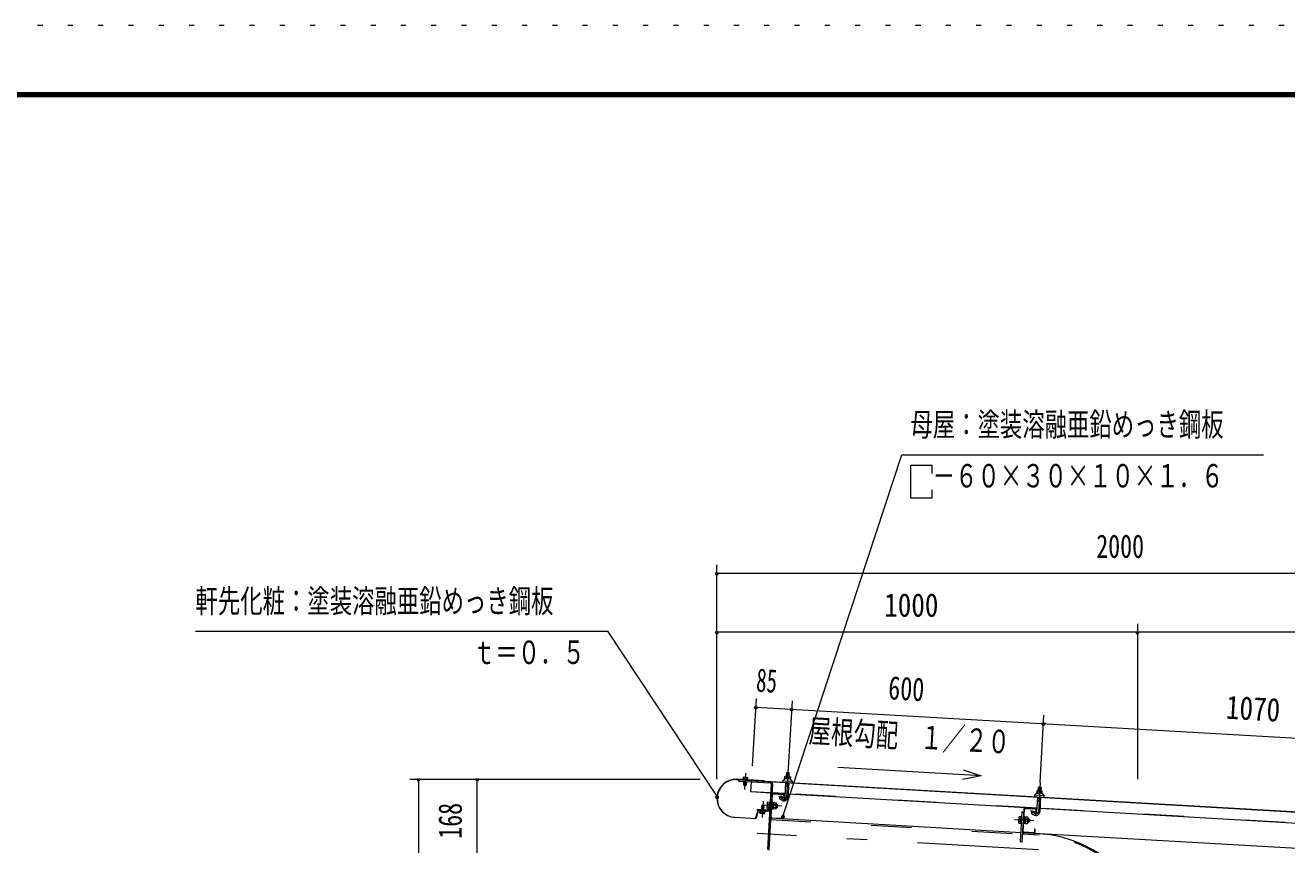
# Model space of a CAD drawing. Units: millimetres, scale not verified. Extents: x -23448 to 23452, y -10500 to 10500.
# Drawn here: x 9878 to 17378, y 5625 to 10500 of the extents above; entities that cross this region are included whole.
import ezdxf
from ezdxf.enums import TextEntityAlignment as Align

# ---------------------------------------------------------------- set-up
doc = ezdxf.new("R2010")
doc.units = ezdxf.units.MM
doc.header["$LTSCALE"] = 60
for name, pattern in [('USER2', [10, 4, -6]), ('USER3', [24, 12, -5, 2, -5]), ('USER4', [3, 0.5, -2.5])]:
    doc.linetypes.add(name, pattern=pattern)
for name, color, linetype, lineweight in [('0-6_2-0BOLD', 7, 'Continuous', 18), ('0-7_2-1HIDDEN', 3, 'USER2', 18), ('0-8_2-2CENTER', 3, 'USER3', 18), ('0-9_2-4THIN', 4, 'Continuous', 18), ('0-A_2-5DIM', 3, 'Continuous', 18), ('0-C_F-F', 5, 'Continuous', 18), ('0-D_F-E_J_ADD', 5, 'USER4', 18)]:
    doc.layers.add(name, color=color, linetype=linetype, lineweight=lineweight)
doc.styles.add('ＭＳ ゴシック', font='')
doc.styles.get('ＭＳ ゴシック').set_extended_font_data('MS Gothic')

msp = doc.modelspace()

# ---------------------------------------------------------------- linework, layer by layer
at = {"layer": '0-6_2-0BOLD'}
for p, q in [((14121.13, 6003.61), (14121.59, 6011.6)), ((14121.13, 6003.61), (14307.82, 5992.85)), ((14121.59, 6011.6), (18788.84, 5742.49)), ((14152.19, 6016.34), (14152.68, 6025.06)), ((14166.06, 6001.02), (14164.9, 5980.56)), ((14167.09, 6024.24), (14166.6, 6015.52)), ((14196.47, 6007.28), (14196.54, 6008.53)), ((14402.52, 6030.27), (14401.78, 6017.48)), ((14417.99, 6016.54), (14418.73, 6029.34)), ((14149.92, 5981.41), (14164.9, 5980.56)), ((14312.53, 5987.57), (14290.08, 5598.2)), ((14320.52, 5987.11), (14297.76, 5592.5)), ((14392.25, 5928.37), (14317.38, 5932.69)), ((14325.13, 5928.23), (14384.03, 5924.84)), ((14396.31, 5928.15), (14341.75, 5931.29)), ((14395.16, 5908.24), (14400.19, 5995.54)), ((14415.65, 5970.39), (14398.8, 5971.37)), ((14417.04, 5994.56), (14412.01, 5907.27)), ((15893.82, 5841.79), (14413.15, 5927.18)), ((15899.29, 5931.14), (15900.03, 5943.92)), ((15916.24, 5942.99), (15915.5, 5930.21)), ((15917.84, 5965.28), (15916.63, 5944.23)), ((14270.47, 5856.26), (14255.49, 5857.14)), ((14268.12, 5858.9), (14270.47, 5856.26)), ((14269.2, 5834.55), (14270.47, 5856.26)), ((14289.63, 5868.56), (14301.62, 5867.87)), ((14315.93, 5907.73), (14307.94, 5908.19)), ((14313.19, 5790.69), (14320.91, 5924.47)), ((14320.76, 5852.36), (14326.04, 5857.06)), ((14326.32, 5862.05), (14321.05, 5857.35)), ((14326.58, 5866.43), (14341.06, 5865.59)), ((14386.45, 5903.86), (14370.16, 5914.57)), ((15878.59, 5919.66), (15878.12, 5911.57)), ((15892.68, 5821.9), (15897.7, 5909.19)), ((15896.31, 5885.02), (15913.16, 5884.05)), ((15914.55, 5908.22), (15909.52, 5820.93)), ((14253.73, 5822.18), (14253.22, 5813.46)), ((14268.14, 5821.34), (14267.63, 5812.61)), ((14300.54, 5849.13), (14288.55, 5849.82)), ((14299.85, 5837.29), (14303.85, 5837.06)), ((15798.27, 5697.05), (14308.74, 5782.94)), ((14319.82, 5836.13), (14315.83, 5836.36)), ((14316.96, 5786.47), (14375.86, 5783.07)), ((14339.98, 5846.86), (14325.5, 5847.69)), ((15787.14, 5782.21), (15799.13, 5781.53)), ((15810.71, 5704.35), (15818.42, 5838.13)), ((15823.84, 5775.71), (15818.56, 5771.01)), ((15819.68, 5790.47), (15824.67, 5790.19)), ((15822.65, 5841.89), (15881.55, 5838.5)), ((15824.09, 5780.09), (15838.57, 5779.25)), ((15839.12, 5788.62), (15824.63, 5789.45)), ((15893.82, 5841.8), (15839.26, 5844.95)), ((15867.67, 5828.22), (15883.97, 5817.52)), ((15885.31, 5834.27), (15884.34, 5817.3)), ((18564.38, 5687.81), (15910.67, 5840.83)), ((15798.05, 5762.79), (15786.06, 5763.49)), ((15797.37, 5750.94), (15801.36, 5750.71)), ((15817.33, 5749.79), (15813.34, 5750.02)), ((15873.38, 5696.73), (15814.48, 5700.13)), ((15818.27, 5766.02), (15823.55, 5770.72)), ((15837.5, 5760.52), (15823.01, 5761.35)), ((15878.58, 5717.46), (15877.6, 5700.49)), ((18651.52, 5532.54), (15806.26, 5696.59))]:
    msp.add_line(p, q, dxfattribs=at)
for points in [[(14105.44, 6013.78), (18788.91, 5743.73), (18784.3, 5663.7)], [(14271.46, 6004.21), (14271.53, 6005.46), (14110.55, 6014.74)], [(14173.81, 6015.11), (14174.3, 6023.84), (14172.19, 6025.22), (14147.73, 6026.61), (14145.48, 6025.47), (14144.98, 6016.75)], [(14164.9, 5980.56), (14162.26, 5978.21), (14152.28, 5978.77), (14149.92, 5981.41), (14151.08, 6001.89)], [(14380.61, 5997.92), (14381.07, 6006), (14437.23, 6002.76), (14436.77, 5994.68)], [(14437.23, 6002.76), (14427.01, 6016.03), (14392.76, 6018), (14381.07, 6006)], [(14393.67, 6017.95), (14394.41, 6030.74), (14396.65, 6031.86), (14424.73, 6030.24), (14426.83, 6028.86), (14426.1, 6016.08)], [(14419.11, 6030.57), (14420.33, 6051.62), (14403.48, 6052.6), (14402.27, 6031.54)], [(14403.48, 6052.6), (14406.45, 6055.24), (14417.68, 6054.6), (14420.33, 6051.62)], [(14309.39, 5933.15), (14192.58, 5939.88), (14196.01, 5999.3)], [(15934.28, 5908.34), (15934.75, 5916.42), (15878.59, 5919.66), (15890.27, 5931.66), (15924.53, 5929.68), (15934.75, 5916.42)], [(15923.61, 5929.74), (15924.35, 5942.52), (15922.25, 5943.9), (15894.17, 5945.52), (15891.92, 5944.4), (15891.18, 5931.61)], [(15899.78, 5945.2), (15901, 5966.25), (15917.84, 5965.28), (15915.2, 5968.26), (15903.96, 5968.9), (15901, 5966.25)], [(14268.12, 5858.9), (14258.14, 5859.49), (14255.49, 5857.14), (14254.22, 5835.42)], [(14302.16, 5877.23), (14290.17, 5877.93), (14288.26, 5875.02), (14286.44, 5843.57), (14288.01, 5840.46), (14300, 5839.77)], [(14299.85, 5837.29), (14302.3, 5879.71), (14306.29, 5879.49)], [(14319.82, 5836.13), (14322.27, 5878.57), (14318.28, 5878.79)], [(14322.17, 5876.82), (14327.16, 5876.53), (14324.91, 5837.59), (14319.92, 5837.88)], [(14327.12, 5875.79), (14341.6, 5874.96), (14343.17, 5871.85), (14341.35, 5840.4), (14339.44, 5837.49), (14324.96, 5838.33)], [(14342.84, 5866.11), (14347.83, 5865.82), (14346.68, 5845.86), (14341.69, 5846.14)], [(14346.68, 5845.86), (14350.64, 5849.38), (14351.35, 5861.86), (14347.83, 5865.82)], [(14370.16, 5914.57), (14360.9, 5900.46), (14377.19, 5889.75)], [(14387.8, 5920.61), (14386.82, 5903.64), (14390.81, 5903.41), (14391.79, 5920.38)], [(14291.19, 5825.27), (14291.12, 5824.03), (14236.21, 5827.19), (14221, 5780.49), (14097.45, 5787.61)], [(14097.52, 5788.86), (14220.11, 5781.79), (14235.32, 5828.5)], [(14298.14, 5824.87), (14231.29, 5828.73), (14231.75, 5836.72), (14298.6, 5832.86)], [(14248.12, 5812.5), (14246.01, 5813.88), (14246.53, 5822.6)], [(14248.12, 5812.5), (14272.58, 5811.06), (14274.83, 5812.19), (14275.34, 5820.92)], [(14380.09, 5786.83), (14381.06, 5803.8), (14385.06, 5803.58), (14384.08, 5786.6)], [(15799.67, 5790.89), (15787.68, 5791.59), (15785.77, 5788.67), (15783.96, 5757.23)], [(15814.43, 5838.36), (15803.09, 5641.7), (15795.1, 5642.15), (15805.46, 5821.85), (15813.45, 5821.39)], [(15797.37, 5750.94), (15799.81, 5793.37), (15803.81, 5793.15)], [(15817.33, 5749.79), (15819.78, 5792.22), (15815.79, 5792.45)], [(15824.67, 5790.19), (15822.43, 5751.25), (15817.44, 5751.54)], [(15822.47, 5751.99), (15836.96, 5751.15), (15838.87, 5754.06), (15840.68, 5785.51), (15839.12, 5788.62)], [(15840.35, 5779.77), (15845.34, 5779.48), (15844.19, 5759.51), (15839.2, 5759.8)], [(15845.34, 5779.48), (15848.87, 5775.52), (15848.15, 5763.04), (15844.19, 5759.51)], [(15867.67, 5828.22), (15858.41, 5814.12), (15874.71, 5803.41)], [(15884.33, 5817.3), (15888.33, 5817.07), (15889.31, 5834.04)], [(15783.96, 5757.23), (15785.52, 5754.12), (15797.51, 5753.42)], [(15881.59, 5700.26), (15882.57, 5717.24), (15878.58, 5717.47)]]:
    msp.add_lwpolyline(points, dxfattribs=at)
for points in [[(14174.77, 6011.05), (14175, 6015.05), (14143.79, 6016.81), (14143.57, 6012.82)], [(14245.34, 5822.67), (14245.57, 5826.67), (14276.77, 5824.84), (14276.53, 5820.85)]]:
    msp.add_lwpolyline(points, close=True, dxfattribs=at)
for centre, radius, start, end in [((14104, 5901.18), 113.75, 86.69978, 266.69978), ((14104, 5901.18), 112.5, 86.69995, 266.69978), ((14148.82, 6020.74), 5.79, 48.2068, 86.75304), ((14158.75, 6004.67), 21.27, 66.92171, 106.58215), ((14170.44, 6019.52), 5.79, 86.75304, 125.28447), ((14307.53, 5987.86), 13, 356.70187, 86.69814), ((14398.12, 6024.58), 7.19, 52.31572, 112.31572), ((14409.14, 6004.23), 26.87, 69.11201, 104.28793), ((14422.44, 6023.18), 7.19, 61.08423, 121.08423), ((14307.53, 5987.86), 5, 356.70522, 86.69814), ((14324.9, 5924.24), 8, 86.69814, 176.69814), ((14324.9, 5924.24), 4, 86.69814, 176.69814), ((14383.8, 5920.84), 8, 356.69826, 86.70035), ((15895.64, 5938.24), 7.19, 52.31572, 112.31572), ((15906.66, 5917.89), 26.87, 69.11201, 104.28793), ((15919.95, 5936.84), 7.19, 61.08423, 121.08423), ((14313.46, 5857.79), 26.15, 155.67448, 197.7253), ((14295.34, 5872.93), 7.19, 176.69989, 217.42671), ((14316.15, 5857.63), 26.15, 335.67448, 17.7253), ((14335.89, 5870.59), 7.19, 315.97307, 356.69989), ((14389.54, 5908.56), 22.5, 236.69998, 356.69998), ((14383.8, 5920.84), 4, 356.69788, 86.70256), ((14389.54, 5908.56), 5.62, 236.69998, 356.69998), ((14249.88, 5818.19), 5.79, 266.64542, 305.19165), ((14261.59, 5833.01), 21.27, 246.8172, 286.47765), ((14271.49, 5816.93), 5.79, 228.11237, 266.6438), ((14293.72, 5844.83), 7.19, 135.97307, 176.69989), ((14298.88, 5837.85), 13, 266.69919, 289.32019), ((14298.88, 5837.85), 5, 266.69731, 356.70502), ((14317.19, 5790.46), 8, 176.69788, 266.70256), ((14317.19, 5790.46), 4, 176.69788, 266.70256), ((14334.27, 5842.49), 7.19, 356.69989, 37.42671), ((14376.09, 5787.06), 8, 266.70256, 356.69814), ((14376.09, 5787.06), 4, 266.70256, 356.69814), ((15810.97, 5771.44), 26.15, 155.67448, 197.7253), ((15792.85, 5786.59), 7.19, 176.69989, 217.42671), ((15822.42, 5837.9), 8, 86.69814, 176.69635), ((15822.42, 5837.9), 4, 86.69814, 176.69814), ((15813.67, 5771.29), 26.15, 335.67448, 17.7253), ((15833.4, 5784.25), 7.19, 315.97307, 356.69989), ((15887.06, 5822.22), 22.5, 236.69998, 356.69998), ((15881.32, 5834.5), 4, 356.69814, 86.69814), ((15881.32, 5834.5), 8, 356.69814, 86.69814), ((15887.06, 5822.22), 5.62, 236.69998, 356.69998), ((15791.23, 5758.48), 7.19, 135.97307, 176.69989), ((15814.7, 5704.12), 8, 176.69814, 266.69814), ((15814.7, 5704.12), 4, 176.69814, 266.69814), ((15831.78, 5756.15), 7.19, 356.69989, 37.42671), ((15873.61, 5700.72), 8, 266.69814, 356.69839), ((15873.61, 5700.72), 4, 266.69814, 356.69762), ((15865.2, 4971.62), 720.38, 3.33707, 86.70007)]:
    msp.add_arc(centre, radius, start, end, dxfattribs=at)
at = {"layer": '0-7_2-1HIDDEN'}
for p, q in [((14309.46, 5934.39), (14192.65, 5941.13)), ((14396.38, 5929.38), (14317.45, 5933.93)), ((15893.89, 5843.05), (14413.23, 5928.42)), ((14308.34, 5775.95), (15797.86, 5690.06)), ((18564.45, 5689.06), (15910.74, 5842.08)), ((15805.86, 5689.6), (15906.27, 5683.81))]:
    msp.add_line(p, q, dxfattribs=at)
msp.add_arc((15865.2, 4971.62), 713.38, 2.14293, 86.70006, dxfattribs=at)
at = {"layer": '0-8_2-2CENTER'}
for p, q in [((14413.69, 6083), (14403.58, 5907.76)), ((14155.85, 5953.53), (14161.38, 6050.88)), ((15911.2, 5996.66), (15901.1, 5821.41)), ((14264.59, 5884.15), (14258.89, 5786.82)), ((14375.95, 5854.19), (14262.39, 5860.73)), ((14381.82, 5896.81), (14357.28, 5912.93)), ((15879.34, 5810.47), (15854.79, 5826.59)), ((15873.47, 5767.84), (15759.9, 5774.39)), ((15901.19, 5595.58), (14228.96, 5692.01))]:
    msp.add_line(p, q, dxfattribs=at)
for centre in [(14389.54, 5908.56), (15887.06, 5822.22)]:
    msp.add_arc(centre, 14.06, 236.69998, 356.69759, dxfattribs=at)
at = {"layer": '0-9_2-4THIN'}
for p, q in [((14153.08, 6001.77), (14151.8, 5979.3)), ((14162.79, 5978.68), (14164.06, 6001.14)), ((14405.09, 6054.02), (14403.79, 6031.45)), ((14417.59, 6030.65), (14418.9, 6053.23)), ((14400.32, 5971.28), (14401.71, 5995.45)), ((14415.52, 5994.65), (14414.13, 5970.48)), ((15902.61, 5967.68), (15901.31, 5945.11)), ((15915.11, 5944.32), (15916.41, 5966.89)), ((14257.61, 5859.02), (14256.22, 5835.31)), ((14267.2, 5834.67), (14268.59, 5858.37)), ((14342.69, 5863.61), (14350.18, 5863.18)), ((15897.83, 5884.94), (15899.23, 5909.1)), ((15913.04, 5908.31), (15911.64, 5884.14)), ((14349.32, 5848.21), (14341.83, 5848.64)), ((15847.69, 5776.84), (15840.2, 5777.27)), ((15839.34, 5762.3), (15846.83, 5761.86))]:
    msp.add_line(p, q, dxfattribs=at)
at = {"layer": '0-A_2-5DIM'}
for p, q in [((13990.2, 6014.93), (13990.2, 7289.93)), ((14000.2, 7239.93), (13980.2, 7239.93)), ((13990.2, 7239.93), (18990.2, 7239.93)), ((16490.2, 6939.93), (16490.2, 6014.93)), ((14000.2, 6889.93), (13980.2, 6889.93)), ((18990.2, 6889.93), (13990.2, 6889.93)), ((16500.2, 6889.93), (16480.2, 6889.93)), ((14201.54, 6095.22), (14224.57, 6494.55)), ((14436.71, 6482.32), (14413.69, 6082.99)), ((14231.69, 6444.64), (14211.69, 6444.64)), ((14221.69, 6444.64), (18814.06, 6179.84)), ((14443.84, 6432.4), (14423.84, 6432.4)), ((15911.2, 5996.66), (15934.23, 6395.98)), ((15941.35, 6346.06), (15921.35, 6346.06)), ((15561.16, 6036.29), (14709.07, 6085.42)), ((12165.2, 6014.93), (13890.17, 6014.93)), ((12225.2, 6014.93), (12205.2, 6014.93)), ((12215.2, 6014.93), (12215.2, -950.06)), ((12575.19, 6014.93), (12555.19, 6014.93)), ((12565.19, -530.06), (12565.19, 6014.93)), ((14001.29, 5910.39), (13981.29, 5910.39)), ((14392.33, 5793.16), (14372.33, 5793.16))]:
    msp.add_line(p, q, dxfattribs=at)
for points in [[(14382.33, 5793.16), (15090.21, 7944.93), (17240.21, 7944.93)], [(15268.99, 7834.55), (15268.99, 7881.36), (15140.21, 7881.36), (15140.21, 7689.92)], [(15140.21, 7689.92), (15268.99, 7689.92), (15268.99, 7736.74)], [(10890.21, 6894.93), (13340.21, 6894.93), (13991.25, 5910.4)], [(15454.36, 6071.61), (15561.16, 6036.29), (15451, 6013.47)]]:
    msp.add_lwpolyline(points, dxfattribs=at)
for centre in [(13990.2, 7239.93), (13990.2, 6889.93), (16490.2, 6889.93), (14221.69, 6444.64), (14433.84, 6432.4), (15931.35, 6346.06), (12215.2, 6014.93), (12565.19, 6014.93), (13991.29, 5910.39), (14382.33, 5793.16)]:
    msp.add_arc(centre, 10, 180, 0, dxfattribs=at)
at = {"layer": '0-C_F-F'}
for points in [[(22951.62, -10000), (-5748.38, -10000), (-5748.38, 10100), (22951.62, 10100)], [(22949.12, -9997.5), (-5745.88, -9997.5), (-5745.88, 10097.5), (22949.12, 10097.5)], [(22946.62, -9995), (22946.62, 10095), (-5743.38, 10095), (-5743.38, -9995)], [(22944.12, -9992.5), (-5740.88, -9992.5), (-5740.88, 10092.5), (22944.12, 10092.5)], [(22941.62, -9990), (22941.62, 10090), (-5738.38, 10090), (-5738.38, -9990)], [(22939.12, -9987.5), (-5735.88, -9987.5), (-5735.88, 10087.5), (22939.12, 10087.5)], [(22936.62, -9985), (22936.62, 10085), (-5733.38, 10085), (-5733.38, -9985)], [(22934.12, -9982.5), (-5730.88, -9982.5), (-5730.88, 10082.5), (22934.12, 10082.5)], [(22931.62, -9980), (-5728.38, -9980), (-5728.38, 10080), (22931.62, 10080)], [(22929.12, -9977.5), (-5725.88, -9977.5), (-5725.88, 10077.5), (22929.12, 10077.5)], [(22926.62, -9975), (22926.62, 10075), (-5723.38, 10075), (-5723.38, -9975)]]:
    msp.add_lwpolyline(points, close=True, dxfattribs=at)
at = {"layer": '0-D_F-E_J_ADD'}
msp.add_lwpolyline([(23451.62, -10500), (-6248.38, -10500), (-6248.38, 10500), (23451.62, 10500)], close=True, dxfattribs=at)

# ---------------------------------------------------------------- texts
at = {"layer": '0-A_2-5DIM', "color": 7, "style": 'ＭＳ ゴシック'}
for s, width, p in [('母屋：塗装溶融亜鉛めっき鋼板', 0.7, (15140.21, 8013.93)), ('\u3000－６０×３０×１０×１．６', 0.7, (15140.21, 7708.92)), ('2000', 0.75, (16245.18, 7289.93)), ('軒先化粧：塗装溶融亜鉛めっき鋼板', 0.7, (10890.21, 6963.93)), ('1000', 0.85, (14984.73, 6939.93)), ('ｔ＝０．５', 0.7, (12540.21, 6658.93))]:
    msp.add_text(s, height=139.3, dxfattribs=dict(at, width=width)).set_placement(p, align=Align.BOTTOM_LEFT)
for s, rotation, width, p in [('85', 356.7, 0.65, (14218.28, 6494.92)), ('600', 356.7, 0.75, (15003.39, 6449.65)), ('1070', 356.7, 0.85, (17010.71, 6333.91)), ('屋根勾配\u3000１／２０', 356.7, 0.7, (14530.36, 6193.76)), ('168', 90, 0.75, (12515.2, 5661.3))]:
    msp.add_text(s, height=139.3, rotation=rotation, dxfattribs=dict(at, width=width)).set_placement(p, align=Align.BOTTOM_LEFT)

doc.saveas('drawing.dxf')
